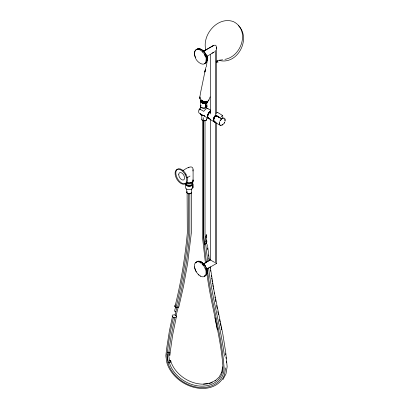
<?xml version="1.0" encoding="UTF-8"?>
<svg xmlns="http://www.w3.org/2000/svg" width="409" height="409" viewBox="0 0 409 409"><rect width="100%" height="100%" fill="white"/><g stroke="black" fill="none" stroke-linecap="round" stroke-linejoin="round"><path stroke-width="0.61" d="M199.341 110.077L199.341 108.804L203.723 111.335L205.778 109.009M200.63 106.335L200.809 99.965M201.831 114.755L201.826 119.408A2.434 1.406 0 0 0 203.784 120.859L205.747 120.599A2.434 1.406 0 0 0 206.387 118.794M222.787 117.976L222.695 115.374M191.611 188.753L191.473 192.982L189.377 193.912L187.782 193.687L186.724 192.634L186.739 189.014M192.91 184.265L192.874 187.772L192.838 185.42M219.306 123.605L219.756 121.606M207.654 116.81L208.109 114.586L209.152 112.848M219.561 123.666L219.592 122.848M207.603 58.134L207.608 55.736M213.467 120.338L213.564 119.08M200.896 99.975L200.875 100.394C202.123 102.316 205.154 102.92 207.21 102.076L207.404 101.355M201.959 119.009L201.934 119.52A2.326 1.339 0 0 0 204.955 120.762A2.326 1.339 0 0 0 206.202 118.748M203.416 51.33L213.692 45.404L215.144 45.169A2.214 1.81 -60 0 1 215.967 45.644L216.489 47.02L216.249 48.916M207.215 101.723L207.281 102.424C205.318 103.63 202.271 102.807 200.824 101.095L201.029 100.2C200.211 102.802 205.681 103.912 207.281 102.424L207.199 101.831M200.957 101.621L201.029 102.194M207.552 58.702L206.248 66.795M200.885 100.062L200.845 100.471C202.102 102.398 205.119 102.996 207.189 102.173L207.399 101.458L207.072 101.038M192.951 170.998C194.265 163.217 185.522 168.549 182.895 170.798M168.61 352.543L168.477 353.739L169.454 360.349A30.343 23.339 31.7 0 0 170.2 362.563M169.832 351.95L169.786 355.569L170.18 351.985L168.738 352.732L167.342 352.619L168.472 343.678A464.031 356.929 31.7 0 1 173.503 317.379L172.434 316.673L172.092 315.912L172.68 314.961L175.037 314.91L176.11 315.615L176.443 316.382L172.567 335.487L170.313 351.459M167.25 352.123L166.944 356.213L167.925 362.829A30.343 23.339 31.7 0 0 199.265 387.42A30.343 23.339 31.7 0 0 224.117 367.967C221.704 334.271 211.049 301.883 207.24 268.36M168.738 352.732L170.64 338.856L173.656 322.977L174.888 317.599L175.865 317.333L176.443 316.382M218.697 116.913L216.085 115.594L221.3 118.743L222.726 118.053M200.098 99.182L200.149 98.799M225.083 120.681L224.97 118.947L224.142 118.109M206.888 60.726L206.806 57.408M221.693 372.579L222.608 366.745M225.569 367.921L224.546 374.48A31.713 24.392 31.7 0 1 195.686 387.737A31.713 24.392 31.7 0 1 166.831 362.614L165.834 355.85L166.683 348.34L169.413 330.871L172.434 316.673M224.996 121.391L224.94 119.101M206.826 273.534L206.913 270.646L205.947 267.455M206.877 60.956C207.823 55.777 204.137 49.576 198.846 48.569A7.899 4.56 60.1 0 0 197.337 48.881L196.555 49.571M205.369 69.586L204.822 72.056L205.906 67.352M176.054 307.43C182.02 283.161 186.192 258.457 188.416 233.565L188.416 193.748L190.809 193.38L191.397 192.429L191.397 232.312L187.68 263.074L183.462 286.602L178.83 306.96L177.429 307.645L176.054 307.43L174.955 306.699L174.612 305.932L175.2 304.981M177.429 307.645C183.421 283.33 187.588 258.565 189.822 233.616L189.822 193.759M174.955 306.699C180.982 282.507 185.072 257.844 187.322 233.012L187.097 192.082M176.944 307.312L175.037 314.91L176.1 315.615L178.319 306.842M205.292 69.944L200.63 92.373L199.868 96.902L199.981 98.748L199.868 96.902L199.945 98.145M186.724 192.634L186.877 192.036A2.439 1.406 0 0 1 187.204 191.683M175.722 306.494L174.5 311.234L175.87 311.464M214.904 317.665L217.256 329.45L217.383 328.969M201.044 101.217L200.998 101.892M217.118 61.769L217.45 60.839M213.81 118.385L214.158 117.48A3.972 2.296 -60 0 1 214.97 116.238L216.315 115.021M210.124 96.897L208.677 100.691M222.772 115.619L217.547 112.388M205.824 275.252L206.617 274.107M219.986 120.87L221.371 119.06L223.488 117.991M221.826 372.032L219.183 377.011L214.986 380.891L215.395 380.544L209.889 383.075L203.472 384.056M222.915 379.644L225.988 373.852L227.153 366.715L225.855 353.366L222.874 334.383L214.091 291.162L210.241 266.867M223.999 123.452L224.628 122.368M214.408 117.644L214.659 117.194M224.219 123.012L224.469 122.557M199.341 108.804L198.662 110.788A4.131 2.388 -60 0 0 199.28 113.216L200.988 114.203M206.397 61.923L206.632 61.508M206.325 62.117L206.56 61.718M196.003 262.767L196.177 262.486A8.027 4.785 45.1 0 1 196.795 261.791L197.036 261.612M206.412 274.531L207.046 272.578L206.908 270.129M216.167 113.048L216.141 113.349L216.223 113.007M220.333 120.716L221.33 119.382M206.806 102.996C205.594 104.331 203.391 103.549 201.954 102.986M195.379 262.91L196.857 261.832A8.267 4.775 60 0 1 199.556 262.149L200.998 263.053M209.065 112.864C207.982 114.249 206.923 116.58 208.273 118.109C206.683 116.033 208.467 112.95 210.384 111.708L209.071 112.869M214.935 116.754L215.241 116.35M196.243 49.811L196.555 49.438M223.508 124.091L223.881 123.641M214.781 116.084L215.108 115.706M215.574 115.977C214.035 117.368 212.741 120.425 214.577 122.066L220.18 125.297M206.146 62.367L205.507 62.971M215.482 115.977L215.84 115.624M212.174 46.56L213.304 45.614M214.633 51.708L206.463 56.718M209.459 112.531L209.96 112.066M196.652 49.709L197.91 48.896L199.48 48.824M197.179 49.397L197.496 49.126M201.095 100.67L200.62 101.412C201.519 103.293 204.137 103.559 206.008 103.411L204.06 103.411L202.271 102.899M221.601 118.702L221.801 118.544L221.259 118.722L221.801 118.544M201.172 100.553L200.635 101.325L200.896 101.984L203.104 103.099L205.359 103.441M209.633 112.138L209.97 111.867M215.778 115.645L216.192 115.343M215.962 115.665L219.536 117.429L216.146 115.773M222.961 124.561L222.235 125.088M196.029 262.195L195.006 263.345A8.267 4.775 60 0 0 194.495 265.068C194.255 268.953 196.248 272.793 199.193 275.252L198.467 274.603M206.3 101.565C204.715 102.771 201.11 102.787 200.63 100.456M188.247 167.818L188.958 167.296M190.027 176.059L187.889 177.291L186.893 177.394M222.874 124.653L220.707 125.353M210.267 111.432C207.9 112.429 205.538 118.308 209.388 118.533M210.2 111.867L210.574 111.631M217.026 62.066L216.279 62.045M203.375 51.355L213.692 45.404M206.402 269.316L216.499 263.488L216.499 122.654M213.498 52.659L211.995 53.134M201.197 100.931L202.746 102.132L204.157 102.434L206.029 102.618L207.061 101.907L206.029 102.618L203.559 102.403M205.916 108.922L207.133 108.518L208.104 108.804M205.021 275.763L205.497 275.528M201.243 100.282C202.45 102.061 206.121 103.042 207.567 101.176L207.358 101.519C205.359 102.414 202.353 101.826 201.09 99.985M217.251 112.501L217.583 112.424M216.734 61.002L219.055 60.225L222.665 59.811M205.052 275.681L205.318 275.564M203.493 117.669L203.493 236.663L204.234 244.107L206.668 243.59L205.926 236.157A2.28 1.258 -5.7 0 0 206.146 234.597L206.453 237.695M206.842 101.769L205.124 102.132M197.741 261.52L200.062 261.55M197.874 261.515L199.26 261.336M204.771 63.543C209.638 60.757 206.146 53.385 202.879 50.537M204.536 63.344L205.098 63.165M224.93 59.346C241.678 56.508 250.298 29.893 233.355 21.585C217.547 15.992 201.642 35.092 205.885 50.118M204.725 276.136L205.001 276.055M205.696 103.411L206.197 103.257L203.748 103.083L202.138 102.465M206.877 101.856L203.871 101.805M197.864 261.249L198.181 261.182A8.252 4.77 60.2 0 1 199.178 261.187M167.925 362.829L169.326 362.548A2.27 1.104 -16.2 0 0 170.548 360.564A28.978 22.291 31.7 0 0 207.654 383.816M216.852 62.04L216.484 62.112L216.141 61.508M206.34 102.945L204.919 103.078L202.613 102.531M205.793 102.536L206.417 102.429M217.946 62.137L217.47 61.979M198.462 48.794L199.618 48.85M209.255 118.467L208.784 118.457M215.298 122.148L214.577 122.066M221.126 125.456L220.502 125.425M199.183 261.443L199.495 261.443M217.777 61.963L218.074 61.974M205.635 102.035L203.401 101.805M223.38 118.186L223.687 118.206M214.781 121.708L215.068 121.734M209.132 118.544L208.564 118.395M202.971 102.086L203.442 102.153M202.082 114.837L204.791 116.074M209.209 118.779L208.14 118.237M173.508 317.384L174.888 317.599M203.902 101.493L207.67 101.473L208.57 100.813L208.396 99.852M220.86 60.772C238.488 63.676 250.988 38.18 238.513 25.685M199.157 261.172L201.688 262.164L204.117 264.403M169.454 360.349L170.548 360.564M199.689 261.402L200.037 261.484M203.708 101.309L204.643 101.544M199.566 261.295L199.914 261.382M199.812 261.484L200.149 261.571M199.035 49.489C196.719 48.472 194.311 50.578 194.495 52.981A7.95 4.591 60 0 0 194.607 54.893L195.379 57.485M219.475 60.43L220.379 60.685M203.948 101.846L202.158 101.161L201.07 100.072M205.021 120.282L205.021 234.188L205.763 241.627L206.888 242.036L206.698 240.175M200.078 48.922L202.567 50.312M202.537 101.1L200.538 99.96M200.712 261.734L202.189 262.552M202.481 100.829L203.166 101.135M203.13 101.596L201.79 100.875L201.269 100.118M201.499 101.366L202.506 101.902M200.313 261.627L200.993 261.929A8.047 4.647 60 0 1 202.061 262.573L204.536 265.088M200.318 49.049C203.442 50.333 205.492 53.359 206.56 56.452M219.515 117.414L216.09 115.583L218.677 116.984M221.284 118.283L219.72 117.475M216.08 115.609L218.682 116.943M200.323 275.998L201.386 276.53A8.267 4.775 60 0 0 203.723 276.714L204.556 276.346A8.267 4.775 60 0 0 206.034 273.856L206.034 271.32A8.267 4.775 60 0 0 205.584 269.454L204.296 266.658L202.475 264.219M200.625 276.182L199.536 275.513M204.03 115.967L208.421 118.498M207.01 108.17L210.635 110.251M208.616 118.62L214.147 121.816M214.633 262.414L210.303 259.914L210.303 119.024M216.167 263.294L216.463 263.468M200.323 262.506L201.397 263.268M208.462 118.252L208.028 117.894M220.313 125.318L219.51 124.203M214.004 121.171L214.382 121.637L214.091 121.294M202.731 262.997L204.904 265.467M202.036 263.984L203.36 265.441M201.821 101.509L201.156 100.399M208.043 117.956L208.304 118.221M202.383 51.744L202.813 52.204M204.29 264.618L204.74 265.226M204.781 265.267L205.313 266.095M204.127 264.429A8.252 4.77 60.2 0 1 205.032 265.666L206.407 268.401M214.173 121.422L213.805 120.762M201.1 101.473L201.366 101.877M196.049 271.423L196.31 271.867M204.336 54.371L205.492 56.907M206.448 55.803L205.829 54.397M195.809 270.962L194.761 268.181M213.585 120.87L214.628 121.938A4.044 2.336 -60 0 0 214.935 121.984M207.941 117.92L207.721 117.255M205.134 268.534L205.323 269.004M206.213 267.834L206.816 269.638M206.417 268.37L207.026 270.748M206.581 268.841L207.031 270.692M207.741 117.117L207.849 117.47M206.785 102.48L206.857 102.751M218.15 313.452L218.411 314.664M219.469 319.511L219.996 321.929M220.262 323.141L220.788 325.564M221.054 326.776L221.714 329.802M216.545 305.477L217.164 308.544M217.777 311.612L218.023 312.839M214.122 292.732L214.347 293.938M214.909 296.965L215.134 298.171M215.359 299.383L215.809 301.801M210.303 111.596L210.303 111.596A3.988 2.301 -60 0 0 207.746 114.914L207.516 115.819A3.988 2.301 -60 0 0 208.37 118.313M206.882 270.058L207.082 271.198M212.041 280.554L212.245 281.77M212.45 282.992L212.654 284.209M212.859 285.431L213.063 286.648M213.268 287.87L213.472 289.086M211.259 275.594L211.453 276.842M211.642 278.089L211.836 279.332M167.056 353.872L168.053 360.631A31.703 24.387 31.7 0 0 168.845 362.941M206.739 272.358L206.918 273.611C210.855 305.134 220.865 335.646 222.982 367.42A28.978 22.291 31.7 0 1 199.265 386.03A28.978 22.291 31.7 0 1 169.316 362.548M209.996 267.036L210.165 268.243M210.42 270.047L210.594 271.254M224.454 356.224C220.635 326.459 212.036 297.532 208.575 267.69M209.403 260.635L207.649 246.392M207.731 261.417L205.666 244.015M205.441 263.069L202.363 236.151L202.363 120.338M194.531 266.821L194.587 267.266M208.386 254.94L208.534 256.157M208.764 257.977L208.989 259.797M206.366 262.133L204.234 244.107M207.087 271.136C207.373 272.977 206.831 275.533 204.745 276.024A8.17 4.719 60 0 1 204.449 276.085M213.718 120.435L213.718 119.27A3.809 2.198 -60 0 1 216.024 115.435M225.563 353.586L225.696 354.808M225.967 357.251L226.1 358.473M207.158 244.516L207.297 245.758M207.573 248.237L207.711 249.475M205.763 241.627L206.039 244.112M204.607 244.204L203.585 234.168L203.585 120.9M226.407 361.582L226.514 362.855M207.01 270.922L207.036 271.331M213.278 120.123L213.938 117.378A4.131 2.367 -60 0 1 214.791 116.095M192.813 183.651L192.895 187.261A3.737 2.157 0 0 1 191.458 189.178L188.431 189.582A3.722 2.147 0 0 1 185.916 188.523A3.737 2.157 0 0 1 185.441 187.348L185.441 184.03M216.499 47.459L216.499 113.099M215.594 50.399L215.594 114.873M215.594 122.531L215.594 262.967M210.303 54.637L210.303 113.927M206.826 102.408L206.826 106.222M200.369 106.335L200.369 109.423M193.089 169.679L193.089 180.502M204.725 276.141A8.252 4.77 60.2 0 1 204.423 276.203M197.082 261.607A8.252 4.77 60.2 0 1 197.905 261.254M204.975 265.686A5.828 3.87 60.5 0 1 205.246 266.116M206.79 105.997A3.098 1.789 0 0 1 203.242 108.042A3.098 1.789 0 0 1 200.967 105.466M214.577 121.468A3.615 2.086 -60 0 1 214.357 121.325M213.815 119.203A3.615 2.086 -60 0 1 214.577 117.163M214.822 116.785A3.615 2.086 -60 0 1 215.385 116.105M215.691 115.813A3.615 2.086 -60 0 1 216.003 115.558M203.242 115.445A3.098 1.789 0 0 1 200.753 114.177M204.459 115.568A3.359 1.938 0 0 1 200.384 113.492M206.811 105.507A3.359 1.938 0 0 1 203.411 108.206A3.359 1.938 0 0 1 200.952 105.185M215.016 121.846A3.875 2.239 -60 0 1 213.646 119.27A3.875 2.239 -60 0 1 215.993 115.369M214.883 121.892A3.875 2.234 -60 0 1 213.764 120.18M213.764 119.781A3.875 2.234 -60 0 1 216.151 115.461M212.363 382.538A28.978 22.291 31.7 0 1 210.553 383.156M209.991 383.31A28.978 22.291 31.7 0 1 208.841 383.591M192.424 183.079A3.737 2.157 0 0 1 190.543 186.156A3.722 2.147 0 0 1 187.434 186.059L185.538 184.643A3.737 2.157 0 0 1 185.655 183.426M192.179 183.135A3.405 1.968 0 0 1 189.183 186.064A3.405 1.968 0 0 1 186.253 183.114M192.077 183.385A2.924 1.687 0 0 1 189.249 185.395A2.924 1.687 0 0 1 186.32 183.436M192.951 179.883A4.131 2.388 0 0 1 191.473 182.394A4.131 2.388 0 0 1 186.893 182.567M192.951 180.093A4.131 2.388 0 0 1 191.473 182.603A4.131 2.388 0 0 1 186.893 182.777M192.951 180.936A4.131 2.388 0 0 1 191.023 183.621A4.131 2.388 0 0 1 186.034 183.242M205.778 103.6L205.778 107.618L205.778 101.902L205.778 103.6M206.141 59.857C205.906 68.584 196.131 62.153 195.287 57.245A8.272 5.015 58.9 0 1 194.546 54.438C194.398 42.674 207.317 53.559 206.141 59.857M221.259 116.284C221.969 116.534 221.295 115.604 221.259 116.284M210.303 259.914L203.334 263.938L210.318 259.919M185.911 174.127L185.379 173.237A8.267 4.77 60 0 0 177.394 169.203A8.267 4.77 60 0 0 177.394 178.447L177.925 179.331A8.267 4.77 60 0 0 185.911 183.365A8.267 4.77 60 0 0 185.911 174.127M185.185 174.546L184.648 173.656A8.267 4.77 60 0 0 176.662 169.628A8.267 4.77 60 0 0 176.662 178.866L177.199 179.756A8.267 4.77 60 0 0 185.18 183.784A8.267 4.77 60 0 0 185.18 174.546M178.733 174.597A4.131 2.388 60 0 0 183.114 180.052A4.131 2.388 60 0 0 183.114 174.203A4.131 2.388 60 0 0 178.733 174.597"/></g></svg>
